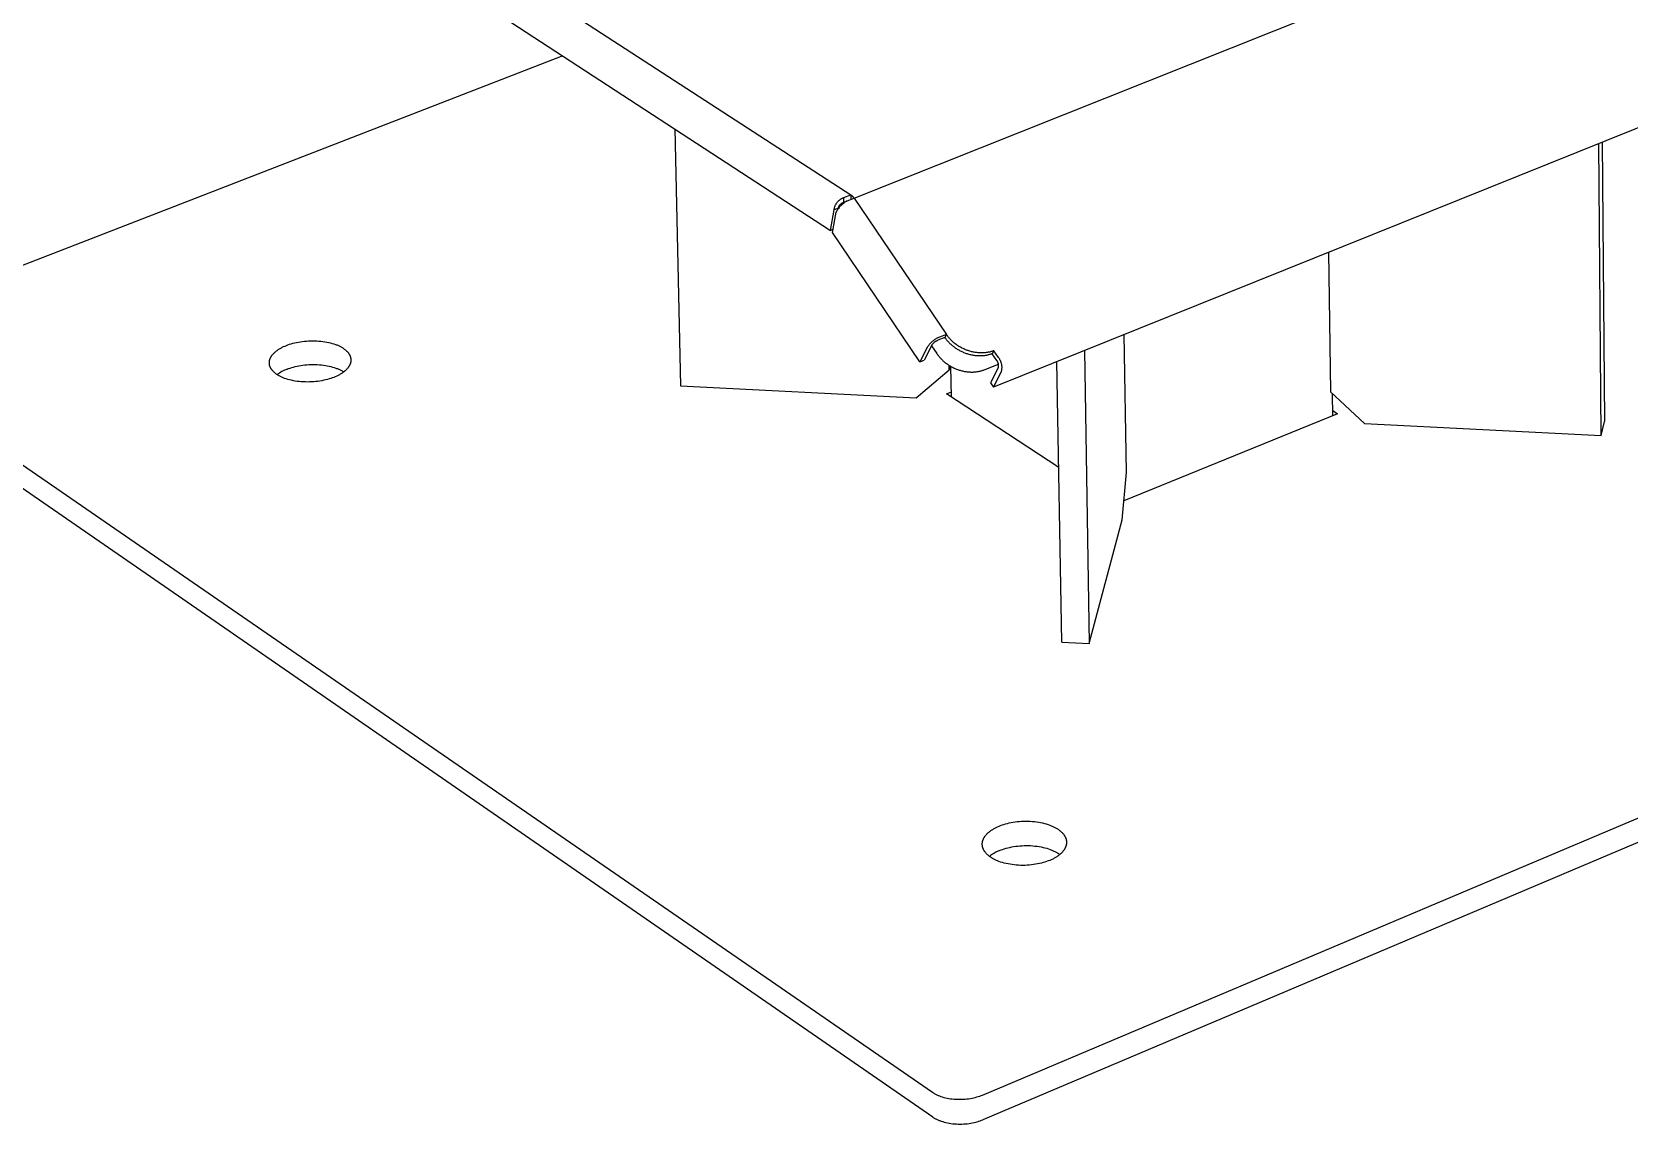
# Model space of a CAD drawing. Header units: millimetres. Extents: x -2542 to 6192, y -257 to 5845.
# Drawn here: x -216.7 to 147.5, y -6.6 to 242.5 of the extents above; entities that cross this region are included whole.
import ezdxf

# ---------------------------------------------------------------- set-up
doc = ezdxf.new("R2010")
doc.units = ezdxf.units.MM
doc.header["$MEASUREMENT"] = 0
doc.layers.add('Domyślny', color=7, linetype='Continuous', true_color=0x000000)
doc.layers.add('Utwórz2D linie widoczne', color=7, linetype='Continuous', true_color=0x000000)

msp = doc.modelspace()

# ---------------------------------------------------------------- linework, layer by layer
at = {"layer": 'Domyślny'}
for p, q in [((-29.27, 204.57), (252.9, 317.11)), ((-185.71, 306.49), (-30.02, 205.35)), ((-29.27, 204.57), (-8.21, 173.51))]:
    msp.add_line(p, q, dxfattribs=at)
at = {"layer": 'Utwórz2D linie widoczne'}
for p, q in [((272.8, 270.22), (2.52, 161.49)), ((-112.52, 247.98), (-34.67, 197.23)), ((-95.71, 237.03), (-254.81, 175.33)), ((-70.16, 220.37), (-68.81, 161.75)), ((141.14, 150.46), (140.58, 217.03)), ((141.34, 217.34), (141.87, 153.61)), ((-32.88, 203.89), (-32.79, 203.98)), ((-32.79, 203.98), (-32.71, 204.06)), ((-32.71, 204.06), (-32.62, 204.14)), ((-32.62, 204.14), (-32.53, 204.21)), ((-32.53, 204.21), (-32.43, 204.28)), ((-32.43, 204.28), (-32.33, 204.35)), ((-32.33, 204.35), (-32.24, 204.41)), ((-32.24, 204.41), (-32.13, 204.47)), ((-32.13, 204.47), (-32.03, 204.53)), ((-32.03, 204.53), (-31.93, 204.58)), ((-31.93, 204.58), (-31.82, 204.63)), ((-31.82, 204.63), (-31.71, 204.68)), ((-31.71, 204.68), (-31.6, 204.72)), ((-31.6, 204.72), (-30.02, 205.35)), ((-31.58, 203.65), (-31.6, 204.72)), ((-30.85, 203.94), (-29.27, 204.57)), ((-30.02, 205.35), (-30, 204.28)), ((-30.02, 205.35), (-29.94, 205.29)), ((-29.94, 205.29), (-29.87, 205.24)), ((-29.87, 205.24), (-29.8, 205.18)), ((-29.8, 205.18), (-29.73, 205.12)), ((-29.73, 205.12), (-29.67, 205.06)), ((-29.67, 205.06), (-29.6, 204.99)), ((-29.6, 204.99), (-29.54, 204.93)), ((-29.54, 204.93), (-29.48, 204.86)), ((-29.48, 204.86), (-29.43, 204.79)), ((-29.43, 204.79), (-29.37, 204.72)), ((-29.37, 204.72), (-29.32, 204.64)), ((-29.32, 204.64), (-29.27, 204.57)), ((-34.67, 197.23), (-33.81, 201.9)), ((-34.19, 196.74), (-33.34, 201.41)), ((-32.83, 202.28), (-33.81, 201.9)), ((-33.81, 201.9), (-33.8, 202.01)), ((-33.8, 202.01), (-33.78, 202.13)), ((-33.78, 202.13), (-33.76, 202.25)), ((-33.76, 202.25), (-33.73, 202.36)), ((-33.73, 202.36), (-33.7, 202.48)), ((-33.7, 202.48), (-33.66, 202.59)), ((-33.66, 202.59), (-33.62, 202.7)), ((-33.62, 202.7), (-33.58, 202.81)), ((-33.58, 202.81), (-33.54, 202.92)), ((-33.54, 202.92), (-33.49, 203.03)), ((-33.49, 203.03), (-33.43, 203.13)), ((-33.43, 203.13), (-33.37, 203.24)), ((-33.37, 203.24), (-33.31, 203.34)), ((-33.25, 201.59), (-33.34, 201.41)), ((-33.31, 203.34), (-33.25, 203.44)), ((-33.25, 203.44), (-33.18, 203.53)), ((-33.15, 201.76), (-33.25, 201.59)), ((-33.18, 203.53), (-33.11, 203.63)), ((-33.04, 201.93), (-33.15, 201.76)), ((-33.11, 203.63), (-33.04, 203.72)), ((-33.04, 203.72), (-32.96, 203.81)), ((-32.93, 202.1), (-33.04, 201.93)), ((-32.96, 203.81), (-32.88, 203.89)), ((-32.82, 202.26), (-32.93, 202.1)), ((-32.83, 202.28), (-32.82, 202.34)), ((-32.83, 202.28), (-32.83, 202.28)), ((-32.69, 202.42), (-32.82, 202.26)), ((-32.82, 202.34), (-32.81, 202.4)), ((-32.81, 202.4), (-32.79, 202.46)), ((-32.79, 202.46), (-32.77, 202.52)), ((-32.77, 202.52), (-32.75, 202.58)), ((-32.75, 202.58), (-32.73, 202.63)), ((-32.73, 202.63), (-32.7, 202.69)), ((-32.7, 202.69), (-32.67, 202.74)), ((-32.57, 202.58), (-32.69, 202.42)), ((-32.67, 202.74), (-32.65, 202.8)), ((-32.65, 202.8), (-32.62, 202.85)), ((-32.62, 202.85), (-32.58, 202.9)), ((-32.58, 202.9), (-32.55, 202.95)), ((-32.43, 202.73), (-32.57, 202.58)), ((-32.55, 202.95), (-32.51, 203)), ((-32.51, 203), (-32.48, 203.05)), ((-32.48, 203.05), (-32.44, 203.1)), ((-32.44, 203.1), (-32.4, 203.14)), ((-32.29, 202.87), (-32.43, 202.73)), ((-32.4, 203.14), (-32.36, 203.19)), ((-32.36, 203.19), (-32.31, 203.23)), ((-32.31, 203.23), (-32.27, 203.27)), ((-32.15, 203.01), (-32.29, 202.87)), ((-32.27, 203.27), (-32.22, 203.31)), ((-32.22, 203.31), (-32.17, 203.35)), ((-32.17, 203.35), (-32.12, 203.39)), ((-32, 203.15), (-32.15, 203.01)), ((-32.12, 203.39), (-32.07, 203.42)), ((-32.07, 203.42), (-32.02, 203.45)), ((-32.02, 203.45), (-31.97, 203.49)), ((-31.85, 203.28), (-32, 203.15)), ((-31.97, 203.49), (-31.92, 203.52)), ((-31.92, 203.52), (-31.86, 203.54)), ((-31.86, 203.54), (-31.81, 203.57)), ((-31.69, 203.4), (-31.85, 203.28)), ((-31.81, 203.57), (-31.75, 203.59)), ((-31.75, 203.59), (-31.69, 203.61)), ((-31.69, 203.61), (-31.64, 203.63)), ((-31.53, 203.52), (-31.69, 203.4)), ((-31.64, 203.63), (-31.58, 203.65)), ((-31.58, 203.65), (-30.88, 203.93)), ((-31.37, 203.64), (-31.53, 203.52)), ((-31.2, 203.75), (-31.37, 203.64)), ((-31.03, 203.85), (-31.2, 203.75)), ((-30.85, 203.94), (-31.03, 203.85)), ((-34.06, 197.47), (-34.67, 197.23)), ((-14.24, 167.26), (-34.19, 196.74)), ((78.96, 192.24), (79.36, 160.41)), ((-158.35, 171.12), (-157.99, 171.25)), ((-157.99, 171.25), (-157.62, 171.36)), ((-157.62, 171.36), (-157.23, 171.47)), ((-157.23, 171.47), (-156.82, 171.58)), ((-156.82, 171.58), (-156.4, 171.67)), ((-156.4, 171.67), (-155.97, 171.76)), ((-155.97, 171.76), (-155.53, 171.83)), ((-155.53, 171.83), (-155.08, 171.9)), ((-155.08, 171.9), (-154.62, 171.95)), ((-154.62, 171.95), (-154.15, 172)), ((-154.15, 172), (-153.68, 172.03)), ((-153.68, 172.03), (-153.2, 172.05)), ((-153.2, 172.05), (-152.72, 172.05)), ((-152.72, 172.05), (-152.24, 172.05)), ((-152.24, 172.05), (-151.77, 172.03)), ((-151.77, 172.03), (-151.3, 172)), ((-151.3, 172), (-150.83, 171.96)), ((-150.83, 171.96), (-150.37, 171.9)), ((-150.37, 171.9), (-149.92, 171.84)), ((-149.92, 171.84), (-149.49, 171.76)), ((-149.49, 171.76), (-149.06, 171.67)), ((-149.06, 171.67), (-148.65, 171.57)), ((-148.65, 171.57), (-148.26, 171.46)), ((-148.26, 171.46), (-147.88, 171.34)), ((-147.88, 171.34), (-147.52, 171.22)), ((-147.52, 171.22), (-147.34, 171.15)), ((-12.03, 171.29), (-12.16, 171.14)), ((-11.9, 171.44), (-12.03, 171.29)), ((-11.76, 171.58), (-11.9, 171.44)), ((-11.62, 171.72), (-11.76, 171.58)), ((-11.47, 171.85), (-11.62, 171.72)), ((-11.48, 171.14), (-11.42, 171.22)), ((-11.32, 171.98), (-11.47, 171.85)), ((-11.42, 171.22), (-11.36, 171.3)), ((-11.36, 171.3), (-11.29, 171.38)), ((-11.17, 172.1), (-11.32, 171.98)), ((-11.29, 171.38), (-11.22, 171.45)), ((-11.22, 171.45), (-11.15, 171.53)), ((-11.01, 172.22), (-11.17, 172.1)), ((-11.15, 171.53), (-11.08, 171.6)), ((-11.08, 171.6), (-11, 171.67)), ((-10.84, 172.33), (-11.01, 172.22)), ((-11, 171.67), (-10.93, 171.73)), ((-10.93, 171.73), (-10.85, 171.79)), ((-10.85, 171.79), (-10.76, 171.85)), ((-10.68, 172.44), (-10.84, 172.33)), ((-10.76, 171.85), (-10.68, 171.91)), ((-10.51, 172.54), (-10.68, 172.44)), ((-10.68, 171.91), (-10.59, 171.96)), ((-10.59, 171.96), (-10.51, 172.02)), ((-10.33, 172.63), (-10.51, 172.54)), ((-10.51, 172.02), (-10.42, 172.06)), ((-10.42, 172.06), (-10.33, 172.11)), ((-10.16, 172.72), (-10.33, 172.63)), ((-10.33, 172.11), (-10.24, 172.15)), ((-10.24, 172.15), (-10.14, 172.19)), ((-9.98, 172.8), (-10.16, 172.72)), ((-8.56, 172.82), (-10.14, 172.19)), ((-9.79, 172.88), (-9.98, 172.8)), ((-8.21, 173.51), (-9.79, 172.88)), ((-8.21, 173.51), (-8.56, 172.82)), ((-8.46, 172.68), (-8.56, 172.82)), ((-8.36, 172.55), (-8.46, 172.68)), ((-8.26, 172.41), (-8.36, 172.55)), ((-8.15, 172.27), (-8.26, 172.41)), ((-8.11, 173.37), (-8.21, 173.51)), ((-8.03, 172.13), (-8.15, 172.27)), ((-8.01, 173.23), (-8.11, 173.37)), ((-7.92, 171.99), (-8.03, 172.13)), ((-7.91, 173.09), (-8.01, 173.23)), ((-7.79, 171.85), (-7.92, 171.99)), ((-7.8, 172.96), (-7.91, 173.09)), ((-7.69, 172.82), (-7.8, 172.96)), ((-7.67, 171.72), (-7.79, 171.85)), ((-7.57, 172.68), (-7.69, 172.82)), ((-7.54, 171.58), (-7.67, 171.72)), ((-7.45, 172.54), (-7.57, 172.68)), ((-7.41, 171.45), (-7.54, 171.58)), ((-7.32, 172.4), (-7.45, 172.54)), ((-7.27, 171.31), (-7.41, 171.45)), ((-7.19, 172.27), (-7.32, 172.4)), ((-7.13, 171.18), (-7.27, 171.31)), ((-7.06, 172.14), (-7.19, 172.27)), ((-6.98, 171.05), (-7.13, 171.18)), ((-6.92, 172), (-7.06, 172.14)), ((-6.78, 171.87), (-6.92, 172)), ((-6.63, 171.74), (-6.78, 171.87)), ((-6.48, 171.61), (-6.63, 171.74)), ((-6.33, 171.49), (-6.48, 171.61)), ((-6.17, 171.36), (-6.33, 171.49)), ((-6.01, 171.24), (-6.17, 171.36)), ((-5.85, 171.12), (-6.01, 171.24)), ((32.83, 142.03), (32.33, 173.48)), ((-256.79, 169.83), (-11.41, 0.61)), ((-162.55, 167.52), (-162.54, 167.58)), ((-162.54, 167.58), (-162.53, 167.64)), ((-162.53, 167.64), (-162.51, 167.7)), ((-162.51, 167.7), (-162.49, 167.76)), ((-162.49, 167.76), (-162.47, 167.82)), ((-162.47, 167.82), (-162.45, 167.88)), ((-162.45, 167.88), (-162.43, 167.94)), ((-162.43, 167.94), (-162.41, 168)), ((-162.41, 168), (-162.38, 168.06)), ((-162.38, 168.06), (-162.35, 168.12)), ((-162.35, 168.12), (-162.32, 168.18)), ((-162.32, 168.18), (-162.29, 168.24)), ((-162.29, 168.24), (-162.26, 168.3)), ((-162.26, 168.3), (-162.23, 168.36)), ((-162.23, 168.36), (-162.2, 168.42)), ((-162.2, 168.42), (-162.16, 168.48)), ((-162.16, 168.48), (-162.12, 168.54)), ((-162.12, 168.54), (-162.08, 168.6)), ((-162.08, 168.6), (-162.04, 168.66)), ((-162.04, 168.66), (-162, 168.71)), ((-162, 168.71), (-161.96, 168.77)), ((-161.96, 168.77), (-161.87, 168.89)), ((-161.87, 168.89), (-161.78, 169)), ((-161.78, 169), (-161.68, 169.11)), ((-161.68, 169.11), (-161.57, 169.22)), ((-161.57, 169.22), (-161.46, 169.33)), ((-161.46, 169.33), (-161.35, 169.44)), ((-161.35, 169.44), (-161.23, 169.54)), ((-161.23, 169.54), (-161.1, 169.64)), ((-161.1, 169.64), (-160.98, 169.74)), ((-160.98, 169.74), (-160.84, 169.84)), ((-160.84, 169.84), (-160.71, 169.94)), ((-160.71, 169.94), (-160.57, 170.03)), ((-160.57, 170.03), (-160.43, 170.13)), ((-160.43, 170.13), (-160.28, 170.22)), ((-160.28, 170.22), (-160.13, 170.31)), ((-160.13, 170.31), (-159.98, 170.39)), ((-159.98, 170.39), (-159.83, 170.47)), ((-159.83, 170.47), (-159.67, 170.56)), ((-159.67, 170.56), (-159.35, 170.71)), ((-159.35, 170.71), (-159.03, 170.86)), ((-159.03, 170.86), (-158.69, 170.99)), ((-158.69, 170.99), (-158.35, 171.12)), ((-147.34, 171.15), (-147.17, 171.09)), ((-147.17, 171.09), (-147.01, 171.02)), ((-147.01, 171.02), (-146.85, 170.95)), ((-146.85, 170.95), (-146.69, 170.87)), ((-146.69, 170.87), (-146.54, 170.8)), ((-146.54, 170.8), (-146.4, 170.72)), ((-146.4, 170.72), (-146.26, 170.65)), ((-146.26, 170.65), (-146.12, 170.57)), ((-146.12, 170.57), (-145.99, 170.49)), ((-145.99, 170.49), (-145.86, 170.41)), ((-145.86, 170.41), (-145.74, 170.33)), ((-145.74, 170.33), (-145.62, 170.25)), ((-145.62, 170.25), (-145.51, 170.17)), ((-145.51, 170.17), (-145.39, 170.08)), ((-145.39, 170.08), (-145.28, 169.99)), ((-145.28, 169.99), (-145.18, 169.9)), ((-145.18, 169.9), (-145.08, 169.81)), ((-145.08, 169.81), (-144.98, 169.72)), ((-144.98, 169.72), (-144.88, 169.62)), ((-144.88, 169.62), (-144.79, 169.52)), ((-144.79, 169.52), (-144.71, 169.42)), ((-144.71, 169.42), (-144.66, 169.37)), ((-144.66, 169.37), (-144.62, 169.32)), ((-144.62, 169.32), (-144.58, 169.27)), ((-144.58, 169.27), (-144.54, 169.22)), ((-144.54, 169.22), (-144.51, 169.17)), ((-144.51, 169.17), (-144.47, 169.11)), ((-144.47, 169.11), (-144.44, 169.06)), ((-144.44, 169.06), (-144.4, 169.01)), ((-144.4, 169.01), (-144.37, 168.95)), ((-144.37, 168.95), (-144.34, 168.9)), ((-144.34, 168.9), (-144.31, 168.84)), ((-144.31, 168.84), (-144.28, 168.79)), ((-144.28, 168.79), (-144.25, 168.73)), ((-144.25, 168.73), (-144.23, 168.67)), ((-144.23, 168.67), (-144.2, 168.62)), ((-144.2, 168.62), (-144.18, 168.56)), ((-144.18, 168.56), (-144.16, 168.5)), ((-144.16, 168.5), (-144.14, 168.45)), ((-144.14, 168.45), (-144.12, 168.39)), ((-144.12, 168.39), (-144.1, 168.33)), ((-144.1, 168.33), (-144.09, 168.27)), ((-144.09, 168.27), (-144.07, 168.21)), ((-144.07, 168.21), (-144.06, 168.15)), ((-144.06, 168.15), (-144.05, 168.1)), ((-144.05, 168.1), (-144.04, 168.04)), ((-144.04, 168.04), (-144.03, 167.98)), ((-144.03, 167.98), (-144.02, 167.92)), ((-144.02, 167.92), (-144.01, 167.86)), ((-144.01, 167.86), (-144.01, 167.8)), ((-144.01, 167.8), (-144.01, 167.74)), ((-144.01, 167.74), (-144.01, 167.68)), ((-144.01, 167.68), (-144.01, 167.62)), ((-144.01, 167.62), (-144.01, 167.56)), ((-144.01, 167.56), (-144.01, 167.5)), ((-12.51, 170.67), (-14.24, 167.26)), ((-14.24, 167.26), (-13.26, 167.65)), ((-11.54, 171.06), (-13.26, 167.65)), ((-12.4, 170.83), (-12.51, 170.67)), ((-12.29, 170.99), (-12.4, 170.83)), ((-12.16, 171.14), (-12.29, 170.99)), ((-11.61, 170.91), (-10.42, 169.15)), ((-11.54, 171.06), (-11.48, 171.14)), ((-10.42, 169.15), (-10.32, 169.01)), ((-10.32, 169.01), (-10.22, 168.87)), ((-10.22, 168.87), (-10.12, 168.74)), ((-10.12, 168.74), (-10.01, 168.6)), ((-10.01, 168.6), (-9.89, 168.46)), ((-9.89, 168.46), (-9.78, 168.32)), ((-9.78, 168.32), (-9.65, 168.18)), ((-9.65, 168.18), (-9.53, 168.05)), ((-9.53, 168.05), (-9.4, 167.91)), ((-9.4, 167.91), (-9.27, 167.78)), ((-9.27, 167.78), (-9.13, 167.64)), ((-9.13, 167.64), (-8.99, 167.51)), ((-6.83, 170.93), (-6.98, 171.05)), ((-6.68, 170.8), (-6.83, 170.93)), ((-6.52, 170.68), (-6.68, 170.8)), ((-6.36, 170.56), (-6.52, 170.68)), ((-6.2, 170.44), (-6.36, 170.56)), ((-6.03, 170.32), (-6.2, 170.44)), ((-5.86, 170.21), (-6.03, 170.32)), ((-5.68, 170.1), (-5.86, 170.21)), ((-5.68, 171.01), (-5.85, 171.12)), ((-5.51, 170.9), (-5.68, 171.01)), ((-5.51, 169.99), (-5.68, 170.1)), ((-5.34, 170.78), (-5.51, 170.9)), ((-5.33, 169.88), (-5.51, 169.99)), ((-5.16, 170.68), (-5.34, 170.78)), ((-5.15, 169.78), (-5.33, 169.88)), ((-4.98, 170.57), (-5.16, 170.68)), ((-4.96, 169.69), (-5.15, 169.78)), ((-4.8, 170.47), (-4.98, 170.57)), ((-4.77, 169.59), (-4.96, 169.69)), ((-4.61, 170.37), (-4.8, 170.47)), ((-4.58, 169.5), (-4.77, 169.59)), ((-4.42, 170.28), (-4.61, 170.37)), ((-4.39, 169.42), (-4.58, 169.5)), ((-4.24, 170.19), (-4.42, 170.28)), ((-4.2, 169.33), (-4.39, 169.42)), ((-4.04, 170.1), (-4.24, 170.19)), ((-4.01, 169.25), (-4.2, 169.33)), ((-3.85, 170.02), (-4.04, 170.1)), ((-3.81, 169.18), (-4.01, 169.25)), ((-3.66, 169.94), (-3.85, 170.02)), ((-3.61, 169.11), (-3.81, 169.18)), ((-3.46, 169.87), (-3.66, 169.94)), ((-3.41, 169.04), (-3.61, 169.11)), ((-3.26, 169.8), (-3.46, 169.87)), ((-3.21, 168.98), (-3.41, 169.04)), ((-3.06, 169.73), (-3.26, 169.8)), ((-3.01, 168.92), (-3.21, 168.98)), ((-2.86, 169.67), (-3.06, 169.73)), ((-2.81, 168.87), (-3.01, 168.92)), ((-2.66, 169.61), (-2.86, 169.67)), ((-2.61, 168.82), (-2.81, 168.87)), ((-2.46, 169.56), (-2.66, 169.61)), ((-2.41, 168.78), (-2.61, 168.82)), ((-2.26, 169.51), (-2.46, 169.56)), ((-2.21, 168.74), (-2.41, 168.78)), ((-2.06, 169.47), (-2.26, 169.51)), ((-2.01, 168.7), (-2.21, 168.74)), ((-1.86, 169.43), (-2.06, 169.47)), ((-1.81, 168.67), (-2.01, 168.7)), ((-1.66, 169.39), (-1.86, 169.43)), ((-1.61, 168.65), (-1.81, 168.67)), ((-1.46, 169.36), (-1.66, 169.39)), ((-1.41, 168.63), (-1.61, 168.65)), ((-1.26, 169.34), (-1.46, 169.36)), ((-1.22, 168.61), (-1.41, 168.63)), ((-1.06, 169.32), (-1.26, 169.34)), ((-1.02, 168.6), (-1.22, 168.61)), ((-0.87, 169.3), (-1.06, 169.32)), ((-0.83, 168.59), (-1.02, 168.6)), ((-0.67, 169.29), (-0.87, 169.3)), ((-0.64, 168.58), (-0.83, 168.59)), ((-0.48, 169.28), (-0.67, 169.29)), ((-0.44, 168.59), (-0.64, 168.58)), ((-0.29, 169.27), (-0.48, 169.28)), ((-0.26, 168.59), (-0.44, 168.59)), ((-0.09, 169.27), (-0.29, 169.27)), ((-0.07, 168.6), (-0.26, 168.59)), ((0.09, 169.28), (-0.09, 169.27)), ((0.12, 168.61), (-0.07, 168.6)), ((0.28, 169.29), (0.09, 169.28)), ((0.3, 168.63), (0.12, 168.61)), ((0.47, 169.3), (0.28, 169.29)), ((0.48, 168.65), (0.3, 168.63)), ((0.65, 169.32), (0.47, 169.3)), ((0.65, 168.67), (0.48, 168.65)), ((0.83, 169.34), (0.65, 169.32)), ((0.83, 168.7), (0.65, 168.67)), ((1, 169.36), (0.83, 169.34)), ((1, 168.73), (0.83, 168.7)), ((1.18, 169.39), (1, 169.36)), ((1.17, 168.77), (1, 168.73)), ((1.33, 168.81), (1.17, 168.77)), ((1.35, 169.42), (1.18, 169.39)), ((1.49, 168.85), (1.33, 168.81)), ((1.52, 169.46), (1.35, 169.42)), ((1.65, 168.89), (1.49, 168.85)), ((1.68, 169.49), (1.52, 169.46)), ((1.81, 168.94), (1.65, 168.89)), ((1.84, 169.54), (1.68, 169.49)), ((1.96, 168.99), (1.81, 168.94)), ((2, 169.58), (1.84, 169.54)), ((2.11, 169.05), (1.96, 168.99)), ((2.16, 169.63), (2, 169.58)), ((2.26, 169.1), (2.11, 169.05)), ((2.31, 169.68), (2.16, 169.63)), ((2.61, 169.79), (2.26, 169.1)), ((3.3, 167.57), (2.26, 169.1)), ((2.46, 169.73), (2.31, 169.68)), ((2.61, 169.79), (2.46, 169.73)), ((3.65, 168.25), (2.61, 169.79)), ((3.34, 167.51), (3.3, 167.57)), ((3.65, 168.25), (3.73, 168.15)), ((3.73, 168.15), (3.8, 168.04)), ((3.8, 168.04), (3.87, 167.93)), ((3.87, 167.93), (3.93, 167.81)), ((3.93, 167.81), (3.99, 167.7)), ((3.99, 167.7), (4.05, 167.58)), ((4.05, 167.58), (4.1, 167.46)), ((23.25, 169.83), (24.35, 103.01)), ((-11.3, -5.03), (-256.6, 164.41)), ((-162.6, 167.22), (-162.59, 167.28)), ((-162.6, 167.15), (-162.6, 167.22)), ((-162.6, 167.09), (-162.6, 167.15)), ((-162.6, 167.03), (-162.6, 167.09)), ((-162.6, 166.97), (-162.6, 167.03)), ((-162.6, 166.91), (-162.6, 166.97)), ((-162.6, 166.85), (-162.6, 166.91)), ((-162.59, 166.79), (-162.6, 166.85)), ((-162.59, 167.28), (-162.58, 167.34)), ((-162.58, 166.73), (-162.59, 166.79)), ((-162.58, 167.4), (-162.57, 167.46)), ((-162.58, 167.34), (-162.58, 167.4)), ((-162.58, 166.67), (-162.58, 166.73)), ((-162.57, 166.61), (-162.58, 166.67)), ((-162.57, 167.46), (-162.55, 167.52)), ((-162.55, 166.56), (-162.57, 166.61)), ((-162.54, 166.5), (-162.55, 166.56)), ((-162.53, 166.44), (-162.54, 166.5)), ((-162.51, 166.38), (-162.53, 166.44)), ((-162.49, 166.32), (-162.51, 166.38)), ((-162.48, 166.26), (-162.49, 166.32)), ((-162.46, 166.21), (-162.48, 166.26)), ((-162.43, 166.15), (-162.46, 166.21)), ((-162.41, 166.09), (-162.43, 166.15)), ((-162.39, 166.04), (-162.41, 166.09)), ((-162.36, 165.98), (-162.39, 166.04)), ((-162.33, 165.92), (-162.36, 165.98)), ((-162.31, 165.87), (-162.33, 165.92)), ((-162.28, 165.81), (-162.31, 165.87)), ((-162.25, 165.76), (-162.28, 165.81)), ((-162.21, 165.7), (-162.25, 165.76)), ((-162.18, 165.65), (-162.21, 165.7)), ((-162.15, 165.6), (-162.18, 165.65)), ((-162.11, 165.54), (-162.15, 165.6)), ((-162.07, 165.49), (-162.11, 165.54)), ((-162.04, 165.44), (-162.07, 165.49)), ((-162, 165.39), (-162.04, 165.44)), ((-161.96, 165.34), (-162, 165.39)), ((-161.91, 165.28), (-161.96, 165.34)), ((-161.83, 165.18), (-161.91, 165.28)), ((-161.74, 165.09), (-161.83, 165.18)), ((-161.64, 164.99), (-161.74, 165.09)), ((-161.54, 164.89), (-161.64, 164.99)), ((-161.44, 164.8), (-161.54, 164.89)), ((-161.34, 164.71), (-161.44, 164.8)), ((-161.23, 164.62), (-161.34, 164.71)), ((-161.12, 164.54), (-161.23, 164.62)), ((-161, 164.45), (-161.12, 164.54)), ((-160.88, 164.37), (-161, 164.45)), ((-160.76, 164.29), (-160.88, 164.37)), ((-160.55, 164.52), (-160.81, 164.33)), ((-160.63, 164.21), (-160.76, 164.29)), ((-160.5, 164.13), (-160.63, 164.21)), ((-160.28, 164.7), (-160.55, 164.52)), ((-160.37, 164.06), (-160.5, 164.13)), ((-160.23, 163.98), (-160.37, 164.06)), ((-160, 164.87), (-160.28, 164.7)), ((-160.08, 163.9), (-160.23, 163.98)), ((-159.93, 163.83), (-160.08, 163.9)), ((-159.72, 165.03), (-160, 164.87)), ((-159.43, 165.18), (-159.72, 165.03)), ((-159.14, 165.32), (-159.43, 165.18)), ((-158.84, 165.45), (-159.14, 165.32)), ((-158.54, 165.57), (-158.84, 165.45)), ((-158.54, 165.57), (-158.2, 165.7)), ((-158.2, 165.7), (-157.84, 165.83)), ((-157.84, 165.83), (-157.47, 165.94)), ((-157.47, 165.94), (-157.08, 166.05)), ((-157.08, 166.05), (-156.68, 166.15)), ((-156.68, 166.15), (-156.27, 166.25)), ((-156.27, 166.25), (-155.84, 166.33)), ((-155.84, 166.33), (-155.4, 166.41)), ((-155.4, 166.41), (-154.95, 166.48)), ((-154.95, 166.48), (-154.49, 166.53)), ((-154.49, 166.53), (-154.03, 166.58)), ((-154.03, 166.58), (-153.56, 166.61)), ((-153.56, 166.61), (-153.09, 166.63)), ((-153.09, 166.63), (-152.61, 166.64)), ((-152.61, 166.64), (-152.14, 166.63)), ((-152.14, 166.63), (-151.67, 166.62)), ((-151.67, 166.62), (-151.2, 166.59)), ((-151.2, 166.59), (-150.73, 166.55)), ((-150.73, 166.55), (-150.28, 166.49)), ((-150.28, 166.49), (-149.83, 166.43)), ((-149.83, 166.43), (-149.4, 166.35)), ((-149.4, 166.35), (-148.97, 166.27)), ((-148.97, 166.27), (-148.56, 166.17)), ((-148.56, 166.17), (-148.17, 166.06)), ((-148.17, 166.06), (-147.79, 165.95)), ((-147.79, 165.95), (-147.43, 165.82)), ((-147.24, 163.99), (-147.57, 163.85)), ((-147.43, 165.82), (-147.25, 165.76)), ((-147.25, 165.76), (-147.08, 165.69)), ((-146.92, 164.15), (-147.24, 163.99)), ((-147.08, 165.69), (-146.92, 165.62)), ((-146.92, 165.62), (-146.76, 165.55)), ((-146.77, 164.23), (-146.92, 164.15)), ((-146.61, 164.31), (-146.77, 164.23)), ((-146.76, 165.55), (-146.6, 165.48)), ((-146.46, 164.4), (-146.61, 164.31)), ((-146.6, 165.48), (-146.45, 165.41)), ((-146.31, 164.49), (-146.46, 164.4)), ((-146.45, 165.41), (-146.3, 165.34)), ((-146.17, 164.58), (-146.31, 164.49)), ((-146.3, 165.34), (-146.16, 165.26)), ((-146.03, 164.67), (-146.17, 164.58)), ((-146.16, 165.26), (-146.02, 165.18)), ((-145.89, 164.77), (-146.03, 164.67)), ((-146.02, 165.18), (-145.89, 165.11)), ((-145.89, 165.11), (-145.76, 165.03)), ((-145.75, 164.86), (-145.89, 164.77)), ((-145.76, 165.03), (-145.64, 164.95)), ((-145.62, 164.96), (-145.75, 164.86)), ((-145.49, 165.06), (-145.62, 164.96)), ((-145.37, 165.17), (-145.49, 165.06)), ((-145.25, 165.27), (-145.37, 165.17)), ((-145.14, 165.38), (-145.25, 165.27)), ((-145.03, 165.49), (-145.14, 165.38)), ((-144.92, 165.6), (-145.03, 165.49)), ((-144.82, 165.71), (-144.92, 165.6)), ((-144.73, 165.82), (-144.82, 165.71)), ((-144.64, 165.94), (-144.73, 165.82)), ((-144.6, 166), (-144.64, 165.94)), ((-144.56, 166.05), (-144.6, 166)), ((-144.52, 166.11), (-144.56, 166.05)), ((-144.48, 166.17), (-144.52, 166.11)), ((-144.44, 166.23), (-144.48, 166.17)), ((-144.41, 166.29), (-144.44, 166.23)), ((-144.37, 166.35), (-144.41, 166.29)), ((-144.34, 166.41), (-144.37, 166.35)), ((-144.31, 166.47), (-144.34, 166.41)), ((-144.28, 166.53), (-144.31, 166.47)), ((-144.25, 166.59), (-144.28, 166.53)), ((-144.22, 166.65), (-144.25, 166.59)), ((-144.2, 166.71), (-144.22, 166.65)), ((-144.18, 166.77), (-144.2, 166.71)), ((-144.15, 166.83), (-144.18, 166.77)), ((-144.13, 166.89), (-144.15, 166.83)), ((-144.11, 166.95), (-144.13, 166.89)), ((-144.1, 167.01), (-144.11, 166.95)), ((-144.08, 167.07), (-144.1, 167.01)), ((-144.07, 167.13), (-144.08, 167.07)), ((-144.05, 167.19), (-144.07, 167.13)), ((-144.04, 167.25), (-144.05, 167.19)), ((-144.03, 167.31), (-144.04, 167.25)), ((-144.02, 167.37), (-144.03, 167.31)), ((-144.01, 167.5), (-144.02, 167.43)), ((-144.02, 167.43), (-144.02, 167.37)), ((-15.11, 159.01), (-7.55, 165.42)), ((-8.99, 167.51), (-8.84, 167.38)), ((-8.84, 167.38), (-8.69, 167.26)), ((-8.69, 167.26), (-8.54, 167.13)), ((-8.54, 167.13), (-8.38, 167.01)), ((-8.38, 167.01), (-8.22, 166.89)), ((-8.22, 166.89), (-8.06, 166.77)), ((-8.06, 166.77), (-7.89, 166.65)), ((-7.89, 166.65), (-7.72, 166.54)), ((-7.72, 166.54), (-7.55, 166.43)), ((-7.55, 165.42), (-7.57, 166.44)), ((-7.55, 166.43), (-7.37, 166.32)), ((-7.31, 166.29), (-7.55, 165.42)), ((-7.37, 166.32), (-7.19, 166.22)), ((-7.19, 166.22), (-7.01, 166.11)), ((-7.05, 159.24), (-7.18, 166.21)), ((-7.01, 166.11), (-6.82, 166.02)), ((-6.82, 166.02), (-6.64, 165.92)), ((-6.64, 165.92), (-6.45, 165.83)), ((-6.45, 165.83), (-6.26, 165.75)), ((-6.26, 165.75), (-6.06, 165.66)), ((-6.06, 165.66), (-5.87, 165.59)), ((-5.87, 165.59), (-5.67, 165.51)), ((-5.67, 165.51), (-5.47, 165.44)), ((-5.47, 165.44), (-5.28, 165.38)), ((-5.28, 165.38), (-5.08, 165.31)), ((-5.08, 165.31), (-4.88, 165.26)), ((-4.88, 165.26), (-4.68, 165.2)), ((-4.68, 165.2), (-4.48, 165.16)), ((-4.48, 165.16), (-4.27, 165.11)), ((-4.27, 165.11), (-4.07, 165.07)), ((-4.07, 165.07), (-3.87, 165.04)), ((-3.87, 165.04), (-3.67, 165.01)), ((-3.67, 165.01), (-3.48, 164.98)), ((-3.48, 164.98), (-3.28, 164.96)), ((-3.28, 164.96), (-3.08, 164.94)), ((-3.08, 164.94), (-2.89, 164.93)), ((-2.89, 164.93), (-2.69, 164.92)), ((-2.69, 164.92), (-2.5, 164.92)), ((-2.5, 164.92), (-2.31, 164.92)), ((-2.31, 164.92), (-2.12, 164.92)), ((-2.12, 164.92), (-1.93, 164.93)), ((-1.93, 164.93), (-1.75, 164.94)), ((-1.75, 164.94), (-1.57, 164.96)), ((-1.57, 164.96), (-1.39, 164.98)), ((-1.39, 164.98), (-1.21, 165.01)), ((-1.21, 165.01), (-1.04, 165.03)), ((-1.04, 165.03), (-0.87, 165.07)), ((-0.87, 165.07), (-0.7, 165.1)), ((-0.7, 165.1), (-0.53, 165.14)), ((-0.53, 165.14), (-0.37, 165.18)), ((-0.37, 165.18), (-0.21, 165.23)), ((-0.21, 165.23), (-0.06, 165.27)), ((-0.06, 165.27), (0.09, 165.33)), ((0.09, 165.33), (0.24, 165.38)), ((0.24, 165.38), (0.39, 165.44)), ((0.39, 165.44), (3.65, 166.74)), ((3.61, 165.85), (1.87, 162.44)), ((2.52, 161.49), (4.25, 164.89)), ((3.37, 167.46), (3.34, 167.51)), ((3.41, 167.4), (3.37, 167.46)), ((3.44, 167.34), (3.41, 167.4)), ((3.47, 167.28), (3.44, 167.34)), ((3.5, 167.22), (3.47, 167.28)), ((3.53, 167.16), (3.5, 167.22)), ((3.56, 167.1), (3.53, 167.16)), ((3.58, 167.03), (3.56, 167.1)), ((3.6, 166.97), (3.58, 167.03)), ((3.62, 166.91), (3.6, 166.97)), ((3.61, 165.85), (3.63, 165.91)), ((3.63, 166.84), (3.62, 166.91)), ((3.65, 166.77), (3.63, 166.84)), ((3.63, 165.91), (3.64, 165.98)), ((3.64, 165.98), (3.65, 166.04)), ((3.66, 166.71), (3.65, 166.77)), ((3.65, 166.04), (3.67, 166.11)), ((3.67, 166.64), (3.66, 166.71)), ((3.68, 166.58), (3.67, 166.64)), ((3.67, 166.17), (3.68, 166.24)), ((3.67, 166.11), (3.67, 166.17)), ((3.68, 166.51), (3.68, 166.58)), ((3.69, 166.44), (3.68, 166.51)), ((3.68, 166.31), (3.69, 166.37)), ((3.68, 166.24), (3.68, 166.31)), ((3.69, 166.37), (3.69, 166.44)), ((4.1, 167.46), (4.15, 167.34)), ((4.15, 167.34), (4.2, 167.22)), ((4.2, 167.22), (4.24, 167.09)), ((4.24, 167.09), (4.27, 166.96)), ((4.29, 165.02), (4.25, 164.89)), ((4.27, 166.96), (4.31, 166.84)), ((4.32, 165.15), (4.29, 165.02)), ((4.31, 166.84), (4.33, 166.71)), ((4.34, 165.28), (4.32, 165.15)), ((4.33, 166.71), (4.36, 166.58)), ((4.37, 165.41), (4.34, 165.28)), ((4.36, 166.58), (4.38, 166.45)), ((4.38, 165.54), (4.37, 165.41)), ((4.38, 166.45), (4.39, 166.32)), ((4.39, 165.67), (4.38, 165.54)), ((4.39, 166.32), (4.4, 166.19)), ((4.4, 165.8), (4.39, 165.67)), ((4.4, 166.19), (4.41, 166.06)), ((4.41, 165.93), (4.4, 165.8)), ((4.41, 166.06), (4.41, 165.93)), ((18.1, 103.33), (17.01, 167.32)), ((-159.77, 163.76), (-159.93, 163.83)), ((-159.61, 163.69), (-159.77, 163.76)), ((-159.45, 163.62), (-159.61, 163.69)), ((-159.28, 163.55), (-159.45, 163.62)), ((-159.11, 163.48), (-159.28, 163.55)), ((-158.74, 163.36), (-159.11, 163.48)), ((-158.36, 163.24), (-158.74, 163.36)), ((-157.97, 163.13), (-158.36, 163.24)), ((-157.56, 163.03), (-157.97, 163.13)), ((-157.13, 162.94), (-157.56, 163.03)), ((-156.69, 162.86), (-157.13, 162.94)), ((-156.24, 162.79), (-156.69, 162.86)), ((-155.78, 162.74), (-156.24, 162.79)), ((-155.32, 162.7), (-155.78, 162.74)), ((-154.84, 162.67), (-155.32, 162.7)), ((-154.37, 162.65), (-154.84, 162.67)), ((-153.89, 162.64), (-154.37, 162.65)), ((-153.41, 162.65), (-153.89, 162.64)), ((-152.93, 162.67), (-153.41, 162.65)), ((-152.45, 162.7), (-152.93, 162.67)), ((-151.99, 162.74), (-152.45, 162.7)), ((-151.52, 162.8), (-151.99, 162.74)), ((-151.07, 162.87), (-151.52, 162.8)), ((-150.63, 162.94), (-151.07, 162.87)), ((-150.19, 163.03), (-150.63, 162.94)), ((-149.78, 163.12), (-150.19, 163.03)), ((-149.37, 163.23), (-149.78, 163.12)), ((-148.98, 163.34), (-149.37, 163.23)), ((-148.6, 163.46), (-148.98, 163.34)), ((-148.24, 163.58), (-148.6, 163.46)), ((-147.9, 163.71), (-148.24, 163.58)), ((-147.57, 163.85), (-147.9, 163.71)), ((-68.81, 161.75), (-15.11, 159.01)), ((-8.15, 159.96), (-7.08, 160.39)), ((1.87, 162.44), (2.52, 161.49)), ((87.15, 153.21), (79.36, 160.41)), ((17.42, 143.18), (-8.15, 159.96)), ((79.92, 154.97), (79.86, 159.95)), ((81.01, 155.41), (32.26, 135.57)), ((79.91, 156.12), (81.01, 155.41)), ((87.15, 153.21), (141.14, 150.46)), ((141.14, 150.46), (141.87, 153.61)), ((0, 0), (330.88, 139.85)), ((31.87, 131.2), (32.83, 142.03)), ((330.85, 134.39), (0.1, -5.65)), ((24.35, 103.01), (31.87, 131.2)), ((18.1, 103.33), (24.35, 103.01)), ((5.3, 61.84), (5.71, 61.95)), ((5.71, 61.95), (6.14, 62.05)), ((6.14, 62.05), (6.58, 62.15)), ((6.58, 62.15), (7.03, 62.23)), ((7.03, 62.23), (7.5, 62.3)), ((7.5, 62.3), (7.97, 62.36)), ((7.97, 62.36), (8.45, 62.4)), ((8.45, 62.4), (8.94, 62.44)), ((8.94, 62.44), (9.43, 62.46)), ((9.43, 62.46), (9.93, 62.46)), ((9.93, 62.46), (10.42, 62.46)), ((10.42, 62.46), (10.92, 62.44)), ((10.92, 62.44), (11.41, 62.41)), ((11.41, 62.41), (11.89, 62.36)), ((11.89, 62.36), (12.37, 62.3)), ((12.37, 62.3), (12.84, 62.23)), ((12.84, 62.23), (13.29, 62.15)), ((13.29, 62.15), (13.74, 62.05)), ((13.74, 62.05), (14.17, 61.95)), ((14.17, 61.95), (14.58, 61.83)), ((0.17, 58.26), (0.2, 58.32)), ((0.2, 58.32), (0.23, 58.38)), ((0.23, 58.38), (0.26, 58.45)), ((0.26, 58.45), (0.29, 58.51)), ((0.29, 58.51), (0.32, 58.58)), ((0.32, 58.58), (0.35, 58.64)), ((0.35, 58.64), (0.39, 58.7)), ((0.39, 58.7), (0.43, 58.76)), ((0.43, 58.76), (0.46, 58.83)), ((0.46, 58.83), (0.5, 58.89)), ((0.5, 58.89), (0.54, 58.95)), ((0.54, 58.95), (0.59, 59.01)), ((0.59, 59.01), (0.63, 59.07)), ((0.63, 59.07), (0.72, 59.19)), ((0.72, 59.19), (0.82, 59.31)), ((0.82, 59.31), (0.92, 59.43)), ((0.92, 59.43), (1.03, 59.55)), ((1.03, 59.55), (1.15, 59.66)), ((1.15, 59.66), (1.26, 59.77)), ((1.26, 59.77), (1.39, 59.88)), ((1.39, 59.88), (1.51, 59.99)), ((1.51, 59.99), (1.64, 60.1)), ((1.64, 60.1), (1.78, 60.2)), ((1.78, 60.2), (1.92, 60.3)), ((1.92, 60.3), (2.06, 60.4)), ((2.06, 60.4), (2.2, 60.5)), ((2.2, 60.5), (2.35, 60.59)), ((2.35, 60.59), (2.51, 60.68)), ((2.51, 60.68), (2.66, 60.77)), ((2.66, 60.77), (2.82, 60.86)), ((2.82, 60.86), (2.98, 60.94)), ((2.98, 60.94), (3.14, 61.03)), ((3.14, 61.03), (3.47, 61.18)), ((3.47, 61.18), (3.81, 61.33)), ((3.81, 61.33), (4.15, 61.47)), ((4.15, 61.47), (4.52, 61.6)), ((4.52, 61.6), (4.9, 61.72)), ((4.9, 61.72), (5.3, 61.84)), ((14.58, 61.83), (14.98, 61.7)), ((14.98, 61.7), (15.36, 61.57)), ((15.36, 61.57), (15.54, 61.5)), ((15.54, 61.5), (15.72, 61.43)), ((15.72, 61.43), (15.9, 61.35)), ((15.9, 61.35), (16.07, 61.28)), ((16.07, 61.28), (16.23, 61.2)), ((16.23, 61.2), (16.39, 61.12)), ((16.39, 61.12), (16.55, 61.04)), ((16.55, 61.04), (16.7, 60.96)), ((16.7, 60.96), (16.84, 60.88)), ((16.84, 60.88), (16.98, 60.79)), ((16.98, 60.79), (17.12, 60.71)), ((17.12, 60.71), (17.25, 60.62)), ((17.25, 60.62), (17.37, 60.53)), ((17.37, 60.53), (17.5, 60.45)), ((17.5, 60.45), (17.62, 60.35)), ((17.62, 60.35), (17.73, 60.26)), ((17.73, 60.26), (17.85, 60.16)), ((17.85, 60.16), (17.96, 60.06)), ((17.96, 60.06), (18.07, 59.96)), ((18.07, 59.96), (18.17, 59.86)), ((18.17, 59.86), (18.27, 59.75)), ((18.27, 59.75), (18.37, 59.65)), ((18.37, 59.65), (18.46, 59.54)), ((18.46, 59.54), (18.54, 59.43)), ((18.54, 59.43), (18.58, 59.37)), ((18.58, 59.37), (18.62, 59.31)), ((18.62, 59.31), (18.66, 59.26)), ((18.66, 59.26), (18.7, 59.2)), ((18.7, 59.2), (18.74, 59.14)), ((18.74, 59.14), (18.77, 59.08)), ((18.77, 59.08), (18.81, 59.02)), ((18.81, 59.02), (18.84, 58.96)), ((18.84, 58.96), (18.87, 58.9)), ((18.87, 58.9), (18.9, 58.84)), ((18.9, 58.84), (18.93, 58.78)), ((18.93, 58.78), (18.95, 58.72)), ((18.95, 58.72), (18.98, 58.66)), ((18.98, 58.66), (19, 58.6)), ((19, 58.6), (19.03, 58.54)), ((19.03, 58.54), (19.05, 58.48)), ((19.05, 58.48), (19.07, 58.41)), ((19.07, 58.41), (19.09, 58.35)), ((19.09, 58.35), (19.1, 58.29)), ((19.1, 58.29), (19.12, 58.23)), ((-0.03, 57.35), (-0.02, 57.41)), ((-0.03, 57.28), (-0.03, 57.35)), ((-0.03, 57.22), (-0.03, 57.28)), ((-0.03, 57.15), (-0.03, 57.22)), ((-0.03, 57.09), (-0.03, 57.15)), ((-0.02, 57.02), (-0.03, 57.09)), ((-0.02, 57.48), (-0.01, 57.54)), ((-0.02, 57.41), (-0.02, 57.48)), ((-0.02, 56.96), (-0.02, 57.02)), ((-0.01, 56.89), (-0.02, 56.96)), ((-0.01, 57.54), (0, 57.61)), ((0, 56.83), (-0.01, 56.89)), ((0, 57.61), (0.01, 57.67)), ((0.01, 56.77), (0, 56.83)), ((0.01, 57.67), (0.02, 57.74)), ((0.02, 56.7), (0.01, 56.77)), ((0.02, 57.74), (0.03, 57.8)), ((0.03, 56.64), (0.02, 56.7)), ((0.03, 57.8), (0.05, 57.87)), ((0.05, 56.58), (0.03, 56.64)), ((0.05, 57.87), (0.07, 57.93)), ((0.06, 56.51), (0.05, 56.58)), ((0.08, 56.45), (0.06, 56.51)), ((0.07, 57.93), (0.08, 58)), ((0.08, 58), (0.1, 58.06)), ((0.1, 56.39), (0.08, 56.45)), ((0.1, 58.06), (0.13, 58.13)), ((0.12, 56.33), (0.1, 56.39)), ((0.15, 56.26), (0.12, 56.33)), ((0.13, 58.13), (0.15, 58.19)), ((0.15, 58.19), (0.17, 58.26)), ((0.17, 56.2), (0.15, 56.26)), ((0.19, 56.14), (0.17, 56.2)), ((0.22, 56.08), (0.19, 56.14)), ((0.25, 56.02), (0.22, 56.08)), ((0.28, 55.96), (0.25, 56.02)), ((0.31, 55.9), (0.28, 55.96)), ((0.34, 55.84), (0.31, 55.9)), ((0.37, 55.78), (0.34, 55.84)), ((0.41, 55.72), (0.37, 55.78)), ((0.45, 55.66), (0.41, 55.72)), ((0.48, 55.61), (0.45, 55.66)), ((0.52, 55.55), (0.48, 55.61)), ((0.56, 55.49), (0.52, 55.55)), ((0.6, 55.44), (0.56, 55.49)), ((0.69, 55.32), (0.6, 55.44)), ((0.78, 55.21), (0.69, 55.32)), ((0.87, 55.11), (0.78, 55.21)), ((0.97, 55), (0.87, 55.11)), ((1.08, 54.9), (0.97, 55)), ((1.18, 54.8), (1.08, 54.9)), ((1.29, 54.7), (1.18, 54.8)), ((1.41, 54.6), (1.29, 54.7)), ((2.09, 54.78), (1.86, 54.61)), ((2.34, 54.95), (2.09, 54.78)), ((2.59, 55.11), (2.34, 54.95)), ((2.84, 55.25), (2.59, 55.11)), ((3.1, 55.39), (2.84, 55.25)), ((3.37, 55.53), (3.1, 55.39)), ((3.63, 55.65), (3.37, 55.53)), ((3.91, 55.76), (3.63, 55.65)), ((3.91, 55.76), (4.25, 55.9)), ((4.25, 55.9), (4.62, 56.03)), ((4.62, 56.03), (5, 56.16)), ((5, 56.16), (5.4, 56.28)), ((5.4, 56.28), (5.81, 56.39)), ((5.81, 56.39), (6.24, 56.49)), ((6.24, 56.49), (6.68, 56.58)), ((6.68, 56.58), (7.13, 56.66)), ((7.13, 56.66), (7.6, 56.73)), ((7.6, 56.73), (8.07, 56.79)), ((8.07, 56.79), (8.55, 56.84)), ((8.55, 56.84), (9.04, 56.87)), ((9.04, 56.87), (9.53, 56.89)), ((9.53, 56.89), (10.03, 56.9)), ((10.03, 56.9), (10.52, 56.9)), ((10.52, 56.9), (11.01, 56.88)), ((11.01, 56.88), (11.5, 56.84)), ((11.5, 56.84), (11.99, 56.8)), ((11.99, 56.8), (12.46, 56.74)), ((12.46, 56.74), (12.93, 56.67)), ((12.93, 56.67), (13.39, 56.58)), ((13.39, 56.58), (13.83, 56.49)), ((13.83, 56.49), (14.26, 56.38)), ((14.26, 56.38), (14.68, 56.27)), ((14.68, 56.27), (15.08, 56.14)), ((15.08, 56.14), (15.46, 56)), ((15.46, 56), (15.64, 55.93)), ((15.64, 55.93), (15.82, 55.86)), ((15.82, 55.86), (15.99, 55.79)), ((15.99, 55.79), (16.16, 55.71)), ((16.16, 55.71), (16.33, 55.63)), ((16.33, 55.63), (16.49, 55.56)), ((16.49, 55.56), (16.64, 55.47)), ((16.64, 55.47), (16.79, 55.39)), ((16.79, 55.39), (16.94, 55.31)), ((16.94, 55.31), (17.08, 55.23)), ((17.08, 55.23), (17.21, 55.14)), ((17.21, 55.14), (17.34, 55.06)), ((17.39, 54.66), (17.25, 54.56)), ((17.34, 55.06), (17.49, 54.95)), ((17.53, 54.77), (17.39, 54.66)), ((17.49, 54.95), (17.63, 54.85)), ((17.66, 54.87), (17.53, 54.77)), ((17.78, 54.98), (17.66, 54.87)), ((17.9, 55.09), (17.78, 54.98)), ((18.02, 55.2), (17.9, 55.09)), ((18.13, 55.32), (18.02, 55.2)), ((18.24, 55.43), (18.13, 55.32)), ((18.34, 55.55), (18.24, 55.43)), ((18.44, 55.67), (18.34, 55.55)), ((18.53, 55.79), (18.44, 55.67)), ((18.58, 55.85), (18.53, 55.79)), ((18.62, 55.91), (18.58, 55.85)), ((18.66, 55.98), (18.62, 55.91)), ((18.7, 56.04), (18.66, 55.98)), ((18.74, 56.1), (18.7, 56.04)), ((18.77, 56.16), (18.74, 56.1)), ((18.81, 56.23), (18.77, 56.16)), ((18.84, 56.29), (18.81, 56.23)), ((18.87, 56.35), (18.84, 56.29)), ((18.91, 56.42), (18.87, 56.35)), ((18.93, 56.48), (18.91, 56.42)), ((18.96, 56.54), (18.93, 56.48)), ((18.99, 56.61), (18.96, 56.54)), ((19.01, 56.67), (18.99, 56.61)), ((19.03, 56.74), (19.01, 56.67)), ((19.06, 56.8), (19.03, 56.74)), ((19.08, 56.87), (19.06, 56.8)), ((19.09, 56.93), (19.08, 56.87)), ((19.11, 57), (19.09, 56.93)), ((19.12, 57.06), (19.11, 57)), ((19.12, 58.23), (19.13, 58.16)), ((19.14, 57.13), (19.12, 57.06)), ((19.13, 58.16), (19.14, 58.1)), ((19.14, 58.1), (19.15, 58.03)), ((19.15, 57.19), (19.14, 57.13)), ((19.15, 58.03), (19.16, 57.97)), ((19.16, 57.26), (19.15, 57.19)), ((19.16, 57.97), (19.17, 57.91)), ((19.17, 57.32), (19.16, 57.26)), ((19.17, 57.91), (19.18, 57.84)), ((19.18, 57.45), (19.17, 57.39)), ((19.17, 57.39), (19.17, 57.32)), ((19.18, 57.84), (19.18, 57.78)), ((19.18, 57.78), (19.18, 57.71)), ((19.18, 57.71), (19.19, 57.65)), ((19.19, 57.58), (19.18, 57.52)), ((19.18, 57.52), (19.18, 57.45)), ((19.19, 57.65), (19.19, 57.58)), ((1.52, 54.51), (1.41, 54.6)), ((1.64, 54.41), (1.52, 54.51)), ((1.86, 54.61), (1.62, 54.43)), ((1.77, 54.32), (1.64, 54.41)), ((1.89, 54.24), (1.77, 54.32)), ((2.02, 54.15), (1.89, 54.24)), ((2.16, 54.07), (2.02, 54.15)), ((2.3, 53.98), (2.16, 54.07)), ((2.44, 53.9), (2.3, 53.98)), ((2.59, 53.82), (2.44, 53.9)), ((2.75, 53.74), (2.59, 53.82)), ((2.91, 53.66), (2.75, 53.74)), ((3.07, 53.58), (2.91, 53.66)), ((3.24, 53.5), (3.07, 53.58)), ((3.42, 53.43), (3.24, 53.5)), ((3.6, 53.36), (3.42, 53.43)), ((3.78, 53.29), (3.6, 53.36)), ((4.16, 53.15), (3.78, 53.29)), ((4.56, 53.02), (4.16, 53.15)), ((4.98, 52.91), (4.56, 53.02)), ((5.41, 52.8), (4.98, 52.91)), ((5.85, 52.7), (5.41, 52.8)), ((6.31, 52.62), (5.85, 52.7)), ((6.78, 52.55), (6.31, 52.62)), ((7.26, 52.49), (6.78, 52.55)), ((7.74, 52.44), (7.26, 52.49)), ((8.23, 52.41), (7.74, 52.44)), ((8.73, 52.39), (8.23, 52.41)), ((9.23, 52.39), (8.73, 52.39)), ((9.72, 52.39), (9.23, 52.39)), ((10.22, 52.41), (9.72, 52.39)), ((10.7, 52.45), (10.22, 52.41)), ((11.19, 52.49), (10.7, 52.45)), ((11.66, 52.55), (11.19, 52.49)), ((12.13, 52.62), (11.66, 52.55)), ((12.58, 52.71), (12.13, 52.62)), ((13.03, 52.8), (12.58, 52.71)), ((13.46, 52.9), (13.03, 52.8)), ((13.87, 53.01), (13.46, 52.9)), ((14.27, 53.13), (13.87, 53.01)), ((14.65, 53.26), (14.27, 53.13)), ((15.02, 53.39), (14.65, 53.26)), ((15.36, 53.53), (15.02, 53.39)), ((15.7, 53.67), (15.36, 53.53)), ((16.03, 53.83), (15.7, 53.67)), ((16.19, 53.91), (16.03, 53.83)), ((16.35, 54), (16.19, 53.91)), ((16.51, 54.09), (16.35, 54)), ((16.66, 54.18), (16.51, 54.09)), ((16.82, 54.27), (16.66, 54.18)), ((16.96, 54.36), (16.82, 54.27)), ((17.11, 54.46), (16.96, 54.36)), ((17.25, 54.56), (17.11, 54.46)), ((-11.41, 0.61), (-11.3, 0.54)), ((-11.3, 0.54), (-11.18, 0.46)), ((-11.18, 0.46), (-11.06, 0.39)), ((-11.06, 0.39), (-10.94, 0.32)), ((-10.94, 0.32), (-10.81, 0.25)), ((-10.81, 0.25), (-10.68, 0.18)), ((-10.68, 0.18), (-10.55, 0.11)), ((-10.55, 0.11), (-10.41, 0.04)), ((-10.41, 0.04), (-10.27, -0.02)), ((-10.27, -0.02), (-10.12, -0.09)), ((-10.12, -0.09), (-9.97, -0.15)), ((-9.97, -0.15), (-9.81, -0.21)), ((-9.81, -0.21), (-9.65, -0.27)), ((-9.65, -0.27), (-9.49, -0.33)), ((-9.49, -0.33), (-9.15, -0.43)), ((-9.15, -0.43), (-8.8, -0.54)), ((-8.8, -0.54), (-8.43, -0.63)), ((-8.43, -0.63), (-8.06, -0.71)), ((-8.06, -0.71), (-7.67, -0.78)), ((-7.67, -0.78), (-7.27, -0.84)), ((-7.27, -0.84), (-6.87, -0.89)), ((-6.87, -0.89), (-6.46, -0.93)), ((-6.46, -0.93), (-6.04, -0.96)), ((-6.04, -0.96), (-5.62, -0.98)), ((-5.62, -0.98), (-5.2, -0.98)), ((-5.2, -0.98), (-4.78, -0.98)), ((-4.78, -0.98), (-4.36, -0.96)), ((-4.36, -0.96), (-3.95, -0.93)), ((-3.95, -0.93), (-3.54, -0.89)), ((-3.54, -0.89), (-3.14, -0.84)), ((-3.14, -0.84), (-2.74, -0.78)), ((-2.74, -0.78), (-2.36, -0.71)), ((-2.36, -0.71), (-1.98, -0.63)), ((-1.98, -0.63), (-1.62, -0.54)), ((-1.62, -0.54), (-1.27, -0.45)), ((-1.27, -0.45), (-0.93, -0.34)), ((-0.93, -0.34), (-0.61, -0.23)), ((-0.61, -0.23), (-0.3, -0.12)), ((-0.3, -0.12), (0, 0)), ((-11.3, -5.03), (-11.19, -5.11)), ((-11.19, -5.11), (-11.07, -5.18)), ((-11.07, -5.18), (-10.96, -5.25)), ((-10.96, -5.25), (-10.83, -5.33)), ((-10.83, -5.33), (-10.71, -5.4)), ((-10.71, -5.4), (-10.58, -5.47)), ((-10.58, -5.47), (-10.44, -5.53)), ((-10.44, -5.53), (-10.3, -5.6)), ((-10.3, -5.6), (-10.16, -5.67)), ((-10.16, -5.67), (-10.01, -5.73)), ((-10.01, -5.73), (-9.86, -5.79)), ((-9.86, -5.79), (-9.7, -5.85)), ((-9.7, -5.85), (-9.54, -5.91)), ((-9.54, -5.91), (-9.38, -5.97)), ((-9.38, -5.97), (-9.04, -6.08)), ((-9.04, -6.08), (-8.69, -6.18)), ((-8.69, -6.18), (-8.33, -6.27)), ((-8.33, -6.27), (-7.95, -6.36)), ((-7.95, -6.36), (-7.56, -6.43)), ((-7.56, -6.43), (-7.17, -6.49)), ((-7.17, -6.49), (-6.76, -6.54)), ((-6.76, -6.54), (-6.35, -6.58)), ((-6.35, -6.58), (-5.94, -6.61)), ((-5.94, -6.61), (-5.52, -6.63)), ((-5.52, -6.63), (-5.1, -6.63)), ((-5.1, -6.63), (-4.68, -6.62)), ((-4.68, -6.62), (-4.26, -6.61)), ((-4.26, -6.61), (-3.84, -6.58)), ((-3.84, -6.58), (-3.44, -6.54)), ((-3.44, -6.54), (-3.03, -6.48)), ((-3.03, -6.48), (-2.64, -6.42)), ((-2.64, -6.42), (-2.25, -6.35)), ((-2.25, -6.35), (-1.88, -6.27)), ((-1.88, -6.27), (-1.51, -6.19)), ((-1.51, -6.19), (-1.16, -6.09)), ((-1.16, -6.09), (-0.83, -5.99)), ((-0.83, -5.99), (-0.5, -5.88)), ((-0.5, -5.88), (-0.19, -5.76)), ((-0.19, -5.76), (0.1, -5.65))]:
    msp.add_line(p, q, dxfattribs=at)

doc.saveas('drawing.dxf')
